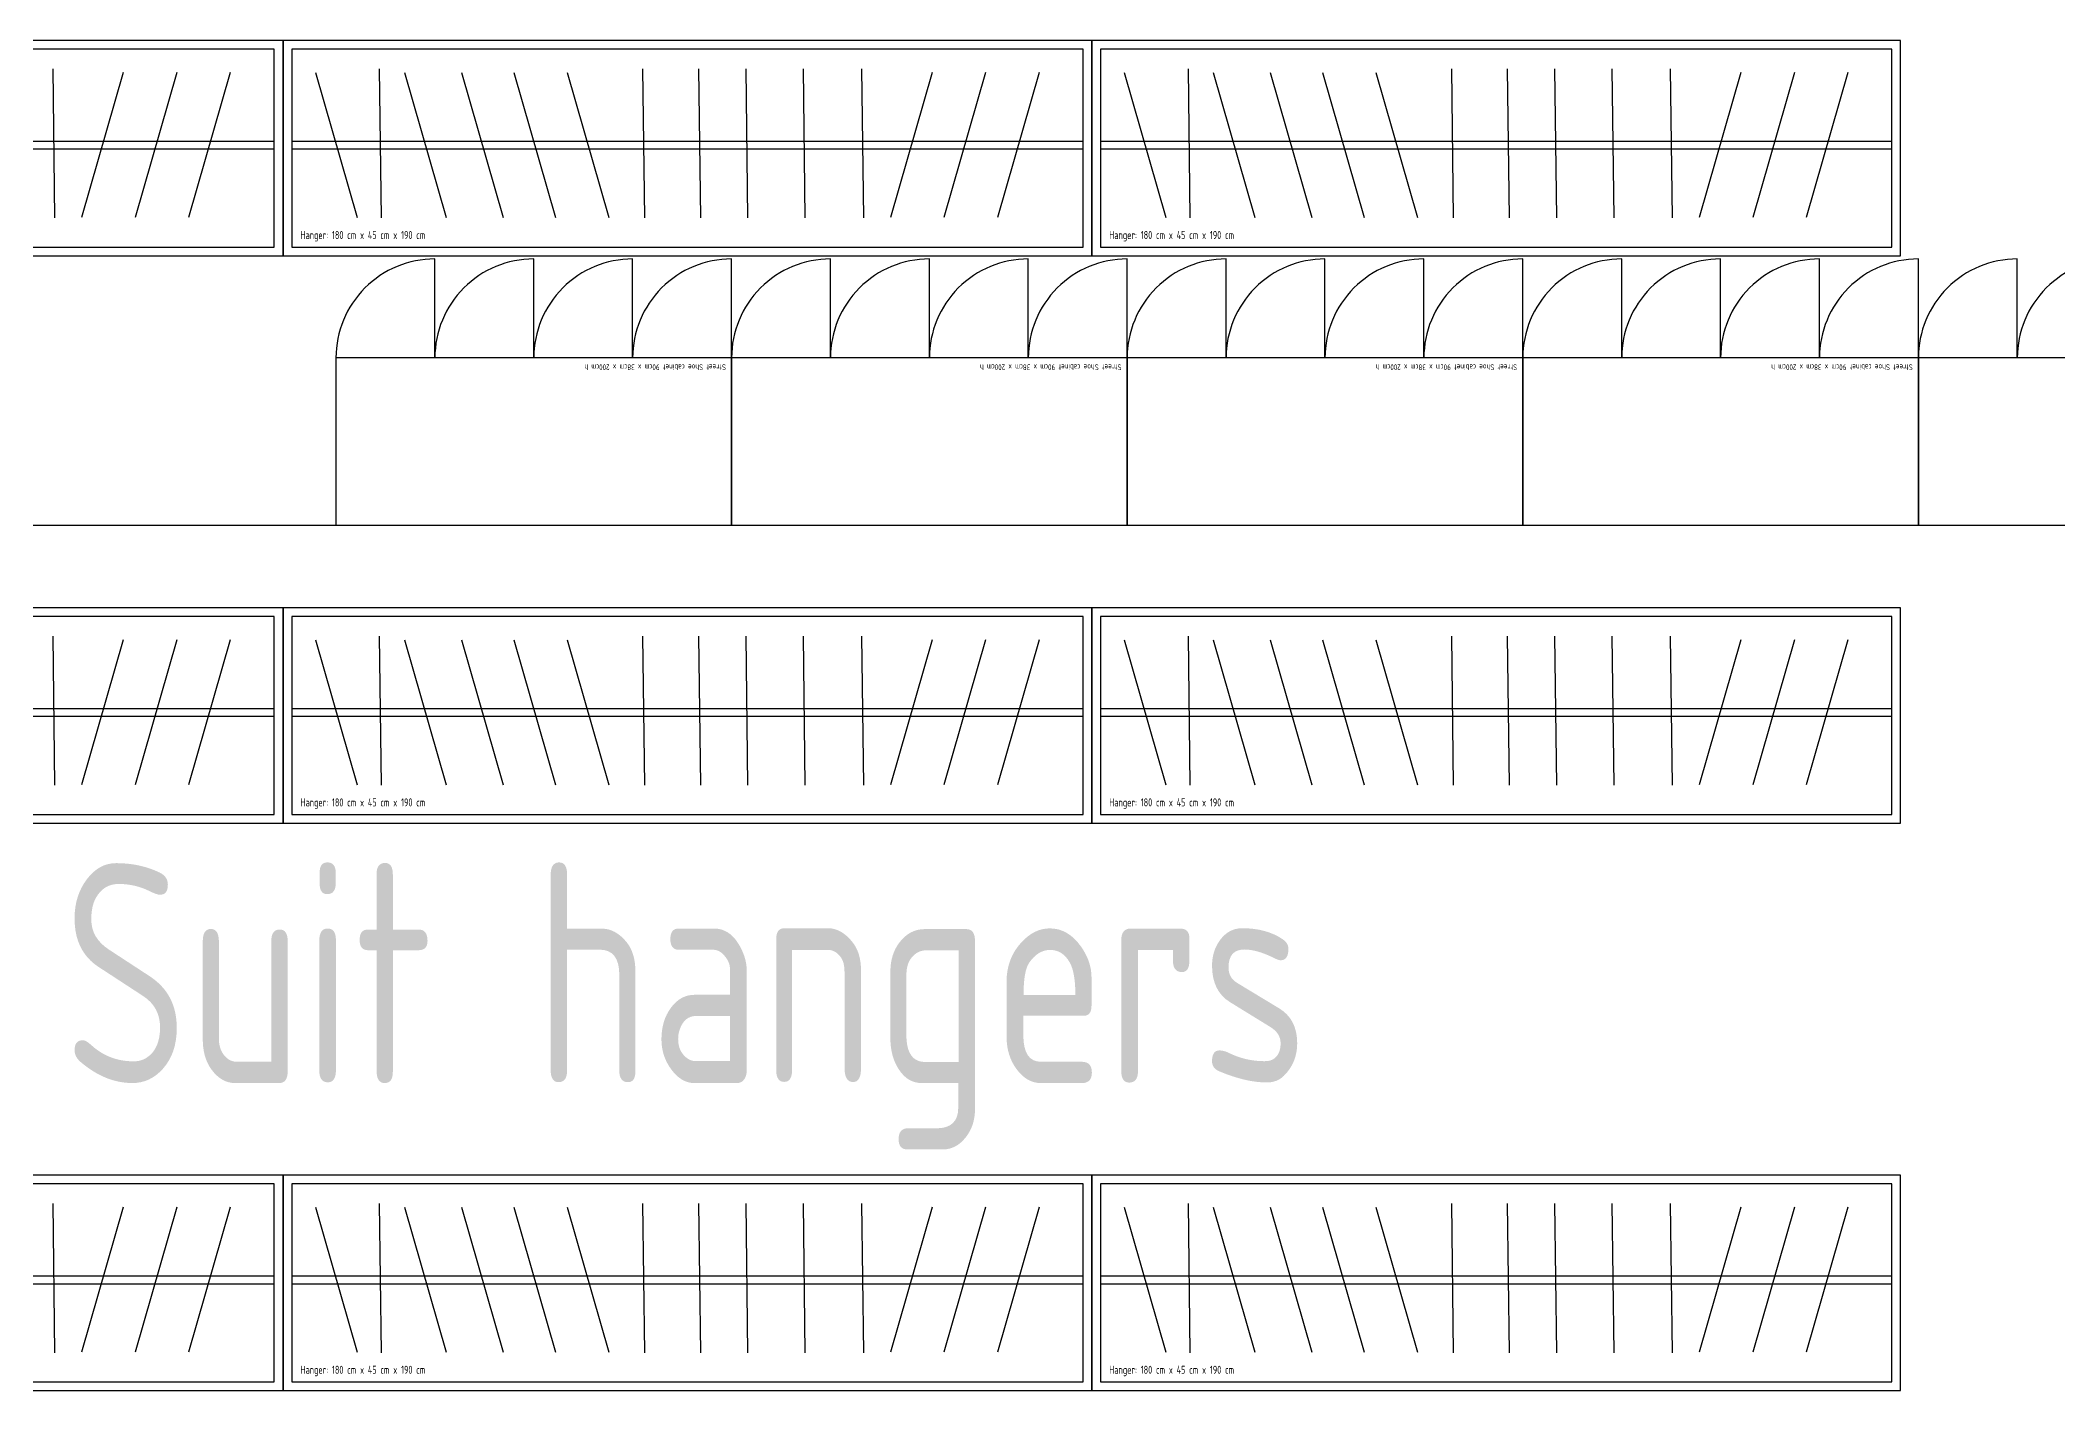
# Model space of a CAD drawing. Extents: x -32000 to 290600, y -29000 to 131250.
# Drawn here: x 253552 to 258142, y 8832 to 11902 of the extents above; entities that cross this region are included whole.
import ezdxf
from ezdxf.enums import TextEntityAlignment as Align

# ---------------------------------------------------------------- set-up
doc = ezdxf.new("R2010")
doc.units = 0
doc.header["$LTSCALE"] = 10
for name, color, linetype in [('XFDP30$0$A-C1-PVC (8K於 50K時拆除)', 2, 'XFDP30$0$ZIGZAG'), ('XFDP30$0$A-CR-TXT', 2, 'Continuous'), ('XFDP30$0$B-Eq pattern (Belong to quotation)', 2, 'Continuous'), ('XFDP30$0$B-Eq pattern (Belong to quotation) (50K)', 2, 'Continuous'), ('XFM7P30ICA$0$XFDP30$0$A-CR-TXT', 2, 'Continuous'), ('XFM7P30ICA$0$XFDP30$0$B-Eq pattern (Belong to quotation)', 2, 'Continuous')]:
    doc.layers.add(name, color=color, linetype=linetype)
doc.styles.add('XFDP30$0$AA-TXT', font='isocp.shx', dxfattribs={"width": 0.8, "bigfont": 'china.shx'})
doc.styles.add('XFM7P30ICA$0$XFDP30$0$AA-TXT', font='isocp.shx', dxfattribs={"width": 0.8, "bigfont": 'china.shx'})
doc.linetypes.add('XFDP30$0$ZIGZAG', pattern='A,0.0001,-0.2,[131,ltypeshp.shx,S=0.2,R=0,X=-0.2,Y=0],-0.4,[131,ltypeshp.shx,S=0.2,R=180,X=0.2,Y=0],-0.2', length=0.8001)

# ---------------------------------------------------------------- blocks, each defined once
blk = doc.blocks.new('XFDP30$0$~hanger_180x45x190')
for p, q in [((1820, 470), (20, 470)), ((20, 470), (20, 20)), ((1820, 20), (1820, 470)), ((73.8, 416.9), (168.6, 87.6)), ((223.8, 86.2), (219.5, 425.4)), ((276.3, 416.9), (371.1, 87.6)), ((405.8, 416.9), (500.6, 87.6)), ((524.6, 416.9), (619.4, 87.6)), ((646.3, 416.9), (741.1, 87.6)), ((822.8, 86.2), (818.6, 425.4)), ((950.2, 86.2), (945.9, 425.4)), ((1057.7, 86.2), (1053.5, 425.4)), ((1187.9, 86.2), (1183.6, 425.4)), ((1320.9, 86.2), (1316.6, 425.4)), ((1476.5, 416.9), (1381.7, 87.6)), ((1598.2, 416.9), (1503.4, 87.6)), ((1719.9, 416.9), (1625.1, 87.6)), ((20, 260.6), (1820, 260.6)), ((20, 243.1), (1820, 243.1)), ((20, 20), (1820, 20))]:
    blk.add_line(p, q)
blk.add_lwpolyline([(0, 0), (1840, 0), (1840, 490), (0, 490)], close=True)
at = {"color": 1, "style": 'XFDP30$0$AA-TXT', "width": 0.8}
blk.add_text('Hanger: 180 cm x 45 cm x 190 cm', height=18.2, dxfattribs=at).set_placement((39.5, 38.3))
blk = doc.blocks.new('XFDP30$0$~street shoe cabinet_900x380')
for p, q in [((900, 380), (0, 380)), ((0, 380), (0, 0)), ((900, 0), (900, 380)), ((0, 0), (900, 0)), ((675, 0), (675, -225)), ((0, 0), (0, -225)), ((225, 0), (225, -225)), ((450, 0), (450, -225))]:
    blk.add_line(p, q)
for centre in [(0, 0), (225, 0), (450, 0), (675, 0)]:
    blk.add_arc(centre, 225, 270, 0)
at = {"color": 1, "style": 'XFDP30$0$AA-TXT', "width": 0.8}
blk.add_text('Street Shoe cabinet 90cm x 38cm x 200cm h', height=13, dxfattribs=at).set_placement((12.8, 14.7))
blk = doc.blocks.new('XFDP30')
at = {"layer": 'XFDP30$0$A-C1-PVC (8K於 50K時拆除)', "ltscale": 0.25}
blk.add_line((246916, 10800), (259225, 10800), dxfattribs=at)
at = {"layer": 'XFDP30$0$B-Eq pattern (Belong to quotation)', "rotation": 180}
for p in [(255125, 11180), (256025, 11180), (256925, 11180), (257825, 11180), (258725, 11180)]:
    blk.add_blockref('XFDP30$0$~street shoe cabinet_900x380', p, dxfattribs=at)
at = {"layer": 'XFDP30$0$B-Eq pattern (Belong to quotation) (50K)'}
for p in [(252264.7, 11412), (254104.7, 11412), (255944.7, 11412), (252264.7, 10122), (254104.7, 10122), (255944.7, 10122), (252264.7, 8832), (254104.7, 8832), (255944.7, 8832)]:
    blk.add_blockref('XFDP30$0$~hanger_180x45x190', p, dxfattribs=at)
at = {"layer": 'XFDP30$0$A-CR-TXT', "style": 'XFDP30$0$AA-TXT', "width": 0.8}
blk.add_text('Suit hangers', height=500, dxfattribs=at).set_placement((255021.1, 9531.3), align=Align.CENTER)
blk = doc.blocks.new('H12PL3')
blk.add_blockref('XFDP30', (0, 0))
blk = doc.blocks.new('XFM7P30ICA$0$XFDP30$0$~hanger_180x45x190')
for p, q in [((1820, 470), (20, 470)), ((20, 470), (20, 20)), ((1820, 20), (1820, 470)), ((73.8, 416.9), (168.6, 87.6)), ((223.8, 86.2), (219.5, 425.4)), ((276.3, 416.9), (371.1, 87.6)), ((405.8, 416.9), (500.6, 87.6)), ((524.6, 416.9), (619.4, 87.6)), ((646.3, 416.9), (741.1, 87.6)), ((822.8, 86.2), (818.6, 425.4)), ((950.2, 86.2), (945.9, 425.4)), ((1057.7, 86.2), (1053.5, 425.4)), ((1187.9, 86.2), (1183.6, 425.4)), ((1320.9, 86.2), (1316.6, 425.4)), ((1476.5, 416.9), (1381.7, 87.6)), ((1598.2, 416.9), (1503.4, 87.6)), ((1719.9, 416.9), (1625.1, 87.6)), ((20, 260.6), (1820, 260.6)), ((20, 243.1), (1820, 243.1)), ((20, 20), (1820, 20))]:
    blk.add_line(p, q)
blk.add_lwpolyline([(0, 0), (1840, 0), (1840, 490), (0, 490)], close=True)
at = {"color": 1, "style": 'XFM7P30ICA$0$XFDP30$0$AA-TXT', "width": 0.8}
blk.add_text('Hanger: 180 cm x 45 cm x 190 cm', height=18.2, dxfattribs=at).set_placement((39.5, 38.3))
blk = doc.blocks.new('XFM7P30ICA$0$XFDP30')
at = {"layer": 'XFM7P30ICA$0$XFDP30$0$B-Eq pattern (Belong to quotation)'}
for p in [(252264.7, 11412), (254104.7, 11412), (255944.7, 11412), (252264.7, 10122), (254104.7, 10122), (255944.7, 10122), (252264.7, 8832), (254104.7, 8832), (255944.7, 8832)]:
    blk.add_blockref('XFM7P30ICA$0$XFDP30$0$~hanger_180x45x190', p, dxfattribs=at)
at = {"layer": 'XFM7P30ICA$0$XFDP30$0$A-CR-TXT', "style": 'XFM7P30ICA$0$XFDP30$0$AA-TXT', "width": 0.8}
blk.add_text('Suit hangers', height=500, dxfattribs=at).set_placement((255021.1, 9531.3), align=Align.CENTER)
blk = doc.blocks.new('XFM7P30ICA$0$H12PL3')
blk.add_blockref('XFM7P30ICA$0$XFDP30', (0, 0))
blk = doc.blocks.new('XFM7P30ICA')
for name in ['XFM7P30ICA$0$H12PL3', 'XFM7P30ICA$0$XFDP30']:
    blk.add_blockref(name, (0, 0))

msp = doc.modelspace()

# ---------------------------------------------------------------- block references
for name in ['H12PL3', 'XFM7P30ICA']:
    msp.add_blockref(name, (0, 0))

doc.saveas('drawing.dxf')
